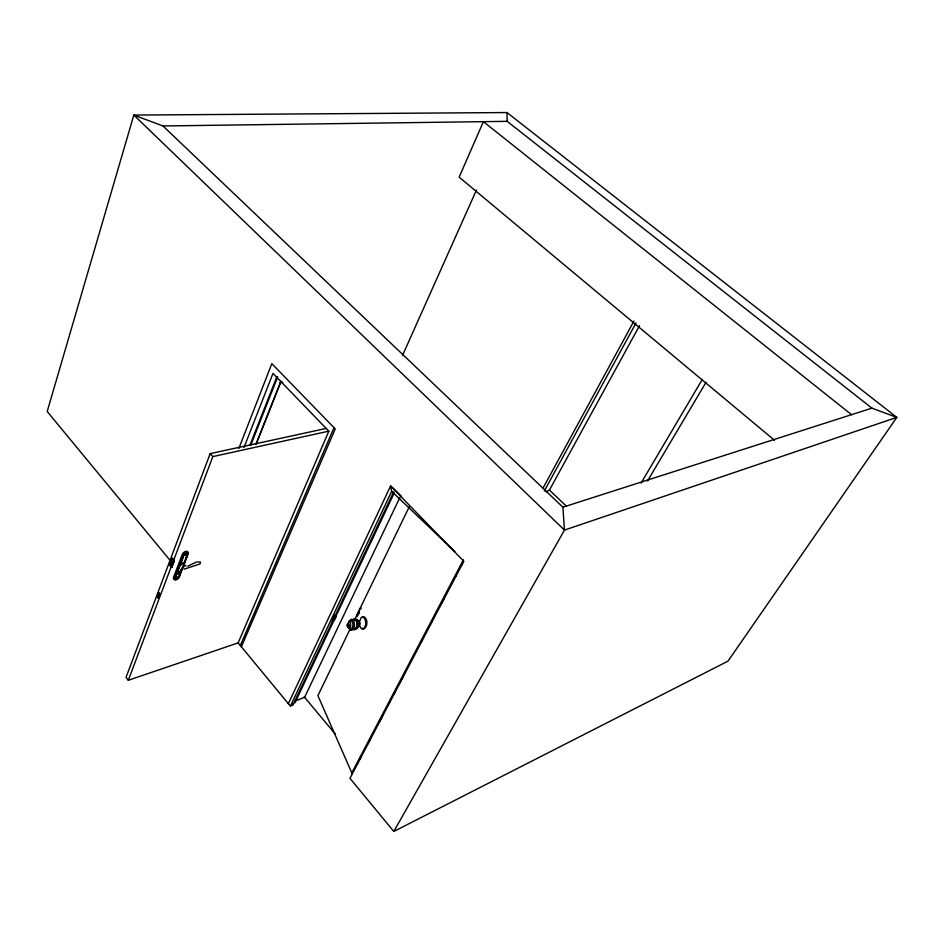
<?xml version="1.0" encoding="UTF-8"?>
<svg xmlns="http://www.w3.org/2000/svg" width="944" height="944" viewBox="0 0 944 944"><rect width="100%" height="100%" fill="white"/><g stroke="black" fill="none" stroke-linecap="round" stroke-linejoin="round"><path stroke-width="1.42" d="M186.121 554.352L185.661 554.777M347.593 625.825C347.463 626.863 348.737 623.099 348.076 625.671C351.959 638.073 351.144 610.626 347.64 626.096M347.439 625.388L347.451 625.034A1.345 0.637 88.6 0 1 347.876 624.137L348.206 624.173M348.631 625.707L348.607 625.022M348.194 623.724L349.304 620.715L350.495 620.043C353.823 621.589 353.788 628.397 350.472 629.931L348.419 627.465M359.664 621.435L361.08 617.683L362.579 616.833C366.815 618.709 366.768 627.323 362.555 629.2L361.056 628.374L359.959 626.12M365.93 625.506L365.658 619.5M176.646 578.058L177.378 577.327L176.599 577.634M177.484 577.421L176.634 577.988M185.402 555.06C186.9 553.385 185.567 556.37 185.449 554.6M359.098 611.429L359.109 612.385M185.815 554.458L185.826 555.013M359.039 611.311L359.345 612.868M349.398 622.037L351.711 619.24C355.463 620.963 355.416 628.621 351.687 630.344L350.354 629.589M326.199 428.434L210.17 453.627L126.048 677.32L128.301 680.282L238.159 642.876L328.831 431.148L272.981 373.387L243.989 447.539M169.436 564.724L172.056 558.081L174.286 560.783L171.784 567.391L169.436 564.724L171.784 567.391M128.301 680.282L212.825 456.601L328.831 431.148M171.655 567.427L174.286 560.783M178.876 570.919L178.003 572.737M179.643 573.374L181.095 569.574M178.746 576.902L182.357 567.462M183.396 564.772L187.644 553.526A2.443 1.227 -39.4 0 0 186.275 552.747A2.443 1.227 -39.4 0 0 183.915 554.553L174.782 578.46A2.419 1.204 -39.1 0 0 176.15 579.191M182.994 567.297L179.372 576.749A3.233 1.605 -39.1 0 1 175.938 579.758A3.233 1.605 -39.1 0 1 174.239 578.224L183.018 555.202A3.269 1.64 -39.4 0 1 186.499 552.157A3.269 1.64 -39.4 0 1 188.186 553.786L184.033 564.595M238.844 448.471L271.825 363.652L335.238 428.918L241.381 646.77M250.007 444.99L276.946 376.526M250.679 445.426L277.689 376.857M256.036 444.022L280.911 381.234M256.131 444.258L281.052 381.352M184.092 569.173L199.455 564.134L200.47 563.356L200.246 561.94L196.494 562.022L187.797 566.164M240.331 645.495L333.999 427.644M402.439 355.617L476.472 190.004M393.731 491.741L293.065 704.79L290.457 706.006L288.345 703.669L390.604 485.924L401.165 495.978M290.457 706.006L391.654 491.328L390.604 485.924L463.799 561.279L349.976 778.34L393.813 831.452L727.989 661.142L896.8 417.39L506.975 112.548L133.824 115.074L47.2 411.501L170.439 560.819M332.489 619.358L334.164 615.807L335.946 614.52L334.825 616.892M332.772 620.326L334.034 617.671L335.203 617.73L394.191 493.016M334.813 617.883L333.551 620.538L332.205 620.633M335.203 617.73L333.798 620.22M336.324 614.91L332.028 622.804M294.965 702.796L333.952 620.385M334.919 617.777A5.133 3.328 25.2 0 0 335.71 617.223L334.542 619.878A5.216 3.387 25.2 0 1 333.669 620.515M399.961 497.299L304.593 697.309L295.118 701.014M349.846 629.589L317.916 695.622L352.147 773.691M354.319 620.338L409.248 506.751M357.741 615.523L359.44 612.007M351.51 773.407L463.41 559.792M356.915 764.593L358.283 761.985M359.64 759.389L361.009 756.793M367.83 743.778L370.555 738.586M379.417 721.676L382.827 715.174M388.963 703.469L390.332 700.861M393.731 694.359L395.099 691.763M399.194 683.952L402.604 677.45M421.012 642.345L422.369 639.737M430.558 624.137L431.915 621.53M440.777 604.62L444.187 598.118M455.102 577.315L456.459 574.707M461.238 565.609L463.28 561.704M543.012 488.142L633.967 321.031M544.334 490.986L636.008 322.99M546.175 491.824L549.432 490.078L639.56 325.586M393.813 831.452L564.465 530.091L562.895 507.199L162.97 125.965L133.824 115.074L564.465 530.091L896.8 417.39L871.926 408.15L507.176 121.339L162.97 125.965M641.106 483.033L702.36 379.299M647.501 480.992L705.994 382.367M177.094 577.881L176.87 577.834M332.913 619.146L334.353 618.072M352.796 619.606L354.142 618.851C357.894 620.562 357.847 628.22 354.106 629.943L352.773 629.188M354.094 619.724L355.345 619.016C358.862 620.621 358.814 627.772 355.322 629.377L354.673 629.2M355.404 619.901L356.561 619.252C359.782 620.715 359.747 627.288 356.537 628.751L355.392 628.114M362.272 617.494L363.782 616.644C368.018 618.509 367.971 627.123 363.759 629.011L362.248 628.173M177.142 577.468L177.118 577.799M169.483 563.651L170.203 564.488L172.386 564.182L172.846 562.671A1.593 0.909 75.2 0 0 171.855 561.22L171.702 561.243A1.593 0.909 75.2 0 1 172.717 562.707M562.895 507.199L871.926 408.15M357.304 620.279L357.764 620.149C360.242 621.27 360.219 626.332 357.741 627.453L357.292 627.335M172.752 563.049L172.811 562.671A1.534 0.873 75.2 0 0 171.867 561.279L170.121 561.774L172.882 563.013L172.103 564.335A1.593 0.909 75.2 0 1 171.596 564.158M349.256 627.701L349.563 627.618A2.679 1.286 88.6 0 0 349.858 627.359M279.955 382.733L282.846 382.214M358.72 625.459L359.192 625.459A2.041 0.991 88.6 0 0 359.865 624.102L359.865 623.099A1.805 0.873 88.6 0 0 359.204 621.754L358.72 621.754A2.041 0.991 88.6 0 0 358.496 621.943M348.265 623.689L347.829 623.689A1.876 0.897 88.6 0 0 347.227 624.928L347.227 625.837A1.652 0.791 88.6 0 0 347.817 627.087L348.253 627.076A1.876 0.897 88.6 0 0 348.855 625.837L348.855 624.928M176.563 577.952L177.342 577.28M851.547 414.687L483.411 121.658L459.15 177.142L774.481 440.258M549.432 490.078L566.223 506.055M391.654 491.328L454.961 551.733M334.79 617.683L334.943 617.836A5.227 3.387 25.2 0 0 335.816 617.187M292.357 704.012L293.065 704.79M210.17 453.627L212.825 456.601M304.157 696.802L335.285 734.054M171.926 558.116L174.156 560.819M238.159 642.876L288.345 703.669M361.139 608.491L360.726 607.641L356.749 615.842L357.174 616.703M348.548 624.727L348.631 625.058A1.652 0.791 88.6 0 0 348.171 623.89M347.427 625.353L348.194 626.604A1.345 0.637 88.6 0 0 348.607 625.683M506.975 112.548L507.176 121.339M348.419 623.418A2.679 1.286 88.6 0 1 348.666 623.016M348.69 625.837A1.345 0.637 88.6 0 1 348.253 626.733M350.307 626.438A2.679 1.286 88.6 0 1 350.118 626.958M172.233 564.3A1.593 0.909 75.2 0 1 171.725 564.123M172.221 564.229A1.534 0.873 75.2 0 1 171.737 564.064M181.767 564.878A1.369 0.684 -39.3 0 1 181.519 563.816A1.369 0.684 -39.3 0 1 183.195 562.86A1.369 0.684 -39.3 0 1 183.16 564.087M183.596 567.592A1.475 0.732 -39.3 0 1 184.469 565.881A1.475 0.732 -39.3 0 1 185.933 566.034M187.478 552.936A3.269 1.652 -39.4 0 0 185.791 551.32A3.269 1.652 -39.4 0 0 182.31 554.352L173.543 577.374A3.233 1.605 -39.1 0 0 174.074 578.979M178.487 577.398A2.419 1.204 -39.1 0 1 178.145 577.858M177.696 578.294A2.419 1.204 -39.1 0 1 177.201 578.684M175.159 578.33L175.041 578.778A2.419 1.204 -39.1 0 0 176.41 579.51A2.419 1.204 -39.1 0 0 178.746 577.716L187.915 553.845A2.443 1.227 -39.4 0 0 186.534 553.066A2.443 1.227 -39.4 0 0 184.174 554.871L175.159 578.33M178.027 573.822C180.233 575.061 179.714 568.583 178.027 573.822M158.993 592.926L157.318 597.363L158.12 598.366L159.796 593.918L158.993 592.926"/></g></svg>
